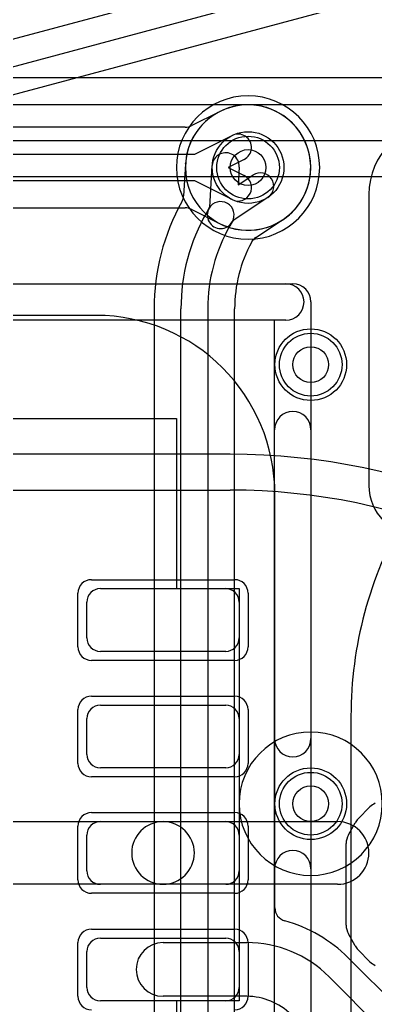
# Model space of a CAD drawing. Extents: x -1.5 to 30.7, y -0.5 to 30.
# Drawn here: x 16.22 to 18.21, y 19.33 to 24.82 of the extents above; entities that cross this region are included whole.
import ezdxf

# ---------------------------------------------------------------- set-up
doc = ezdxf.new("R2010")
doc.units = 0
for name, color, linetype in [('Hole', 1, 'CONTINUOUS'), ('L1', 3, 'CONTINUOUS'), ('L2', 3, 'CONTINUOUS'), ('L3', 3, 'CONTINUOUS'), ('L4', 3, 'CONTINUOUS'), ('MetalMask-A', 176, 'CONTINUOUS'), ('PartsArea-A', 111, 'CONTINUOUS'), ('PartsArea-B', 111, 'CONTINUOUS'), ('PartsSilk-A', 221, 'CONTINUOUS'), ('PartsSilk-B', 221, 'CONTINUOUS'), ('Resist-A', 2, 'CONTINUOUS'), ('Resist-B', 2, 'CONTINUOUS'), ('Silk-A', 140, 'CONTINUOUS'), ('Silk-B', 140, 'CONTINUOUS')]:
    doc.layers.add(name, color=color, linetype=linetype)

msp = doc.modelspace()

# ---------------------------------------------------------------- linework, layer by layer
at = {"layer": 'Hole'}
for centre in [(17.5, 24), (17.85, 22.9), (17.85, 20.45)]:
    msp.add_circle(centre, 0.1, dxfattribs=at)
at = {"layer": 'L1'}
for p, q in [((18.17496, 23.85006), (18.17496, 22.225)), ((16.65004, 23.17504), (10.77504, 23.17504)), ((17.65004, 19.86869), (17.65004, 22.17504)), ((16.675, 21.65), (17.375, 21.65)), ((16.6, 21.375), (16.6, 21.575)), ((17.45, 21.575), (17.45, 21.375)), ((17.375, 21.3), (16.675, 21.3)), ((16.675, 21), (17.375, 21)), ((16.6, 20.725), (16.6, 20.925)), ((17.45, 20.925), (17.45, 20.725)), ((17.375, 20.65), (16.675, 20.65)), ((15.9, 20.35), (17.025, 20.35)), ((16.675, 20.35), (17.375, 20.35)), ((17.025, 20.35), (18, 20.35)), ((16.6, 20.075), (16.6, 20.275)), ((17.45, 20.275), (17.45, 20.075)), ((17.025, 20), (15.9, 20)), ((17.375, 20), (16.675, 20)), ((18, 20), (17.025, 20)), ((16.675, 19.7), (17.375, 19.7)), ((17.025, 19.675), (17.49289, 19.675)), ((16.6, 19.425), (16.6, 19.625)), ((17.45, 19.625), (17.45, 19.425)), ((18.77732, 18.87201), (18.05861, 19.59071)), ((17.95252, 19.48462), (18.90607, 18.53107)), ((17.49289, 19.375), (17.025, 19.375)), ((17.375, 19.35), (16.675, 19.35))]:
    msp.add_line(p, q, dxfattribs=at)
for centre in [(17.5, 24), (17.85, 22.9), (17.85, 20.45)]:
    msp.add_circle(centre, 0.2, dxfattribs=at)
for centre, radius, start, end in [((17.5, 24), 0.35004, 90, -90), ((17.5, 24), 0.35004, -90, 90), ((18.57496, 23.85006), 0.4, 90, 180), ((16.65004, 22.17504), 1, 0, 90), ((18.45, 22.225), 0.27504, 180, -90), ((16.675, 21.575), 0.075, 90, 180), ((17.375, 21.575), 0.075, 0, 90), ((16.675, 21.375), 0.075, 180, -90), ((17.375, 21.375), 0.075, -90, 0), ((16.675, 20.925), 0.075, 90, 180), ((17.375, 20.925), 0.075, 0, 90), ((16.675, 20.725), 0.075, 180, -90), ((17.375, 20.725), 0.075, -90, 0), ((16.675, 20.275), 0.075, 90, 180), ((17.025, 20.175), 0.175, 90, -90), ((17.025, 20.175), 0.175, -90, 90), ((17.375, 20.275), 0.075, 0, 90), ((18, 20.175), 0.175, -90, 90), ((16.675, 20.075), 0.075, 180, -90), ((17.375, 20.075), 0.075, -90, 0), ((17.72504, 19.86869), 0.075, 180, -105.38712), ((17.49287, 19.02499), 0.80006, 44.99899, 74.61424), ((16.675, 19.625), 0.075, 90, 180), ((17.375, 19.625), 0.075, 0, 90), ((17.025, 19.525), 0.15, 90, -90), ((17.4929, 19.025), 0.65, 45, 90.00088), ((16.675, 19.425), 0.075, 180, -90), ((17.375, 19.425), 0.075, -90, 0), ((17.4929, 19.025), 0.35, 45, 90.00164)]:
    msp.add_arc(centre, radius, start, end, dxfattribs=at)
at = {"layer": 'L2'}
for p, q in [((17.34082, 24.31177), (17.1828, 24.23293)), ((17.14932, 24.22504), (12.24115, 24.22504)), ((17.20234, 24.075), (17.41071, 24.17896)), ((14.73058, 24.075), (17.20234, 24.075)), ((17.47767, 24.04474), (17.388, 24)), ((17.388, 24), (17.47767, 23.95526)), ((17.20234, 23.925), (14.73058, 23.925)), ((17.41071, 23.82104), (17.20234, 23.925)), ((12.24115, 23.77496), (17.14931, 23.77496)), ((17.18279, 23.76707), (17.34372, 23.68678)), ((17.4, 22.40004), (10.1, 22.40004)), ((10.1, 22.2), (17.4, 22.2))]:
    msp.add_line(p, q, dxfattribs=at)
for centre in [(17.5, 24), (17.85, 22.9)]:
    msp.add_circle(centre, 0.2, dxfattribs=at)
for centre, radius, start, end in [((17.30734, 24.37888), 0.075, -63.4862, -62.42363), ((17.49862, 23.99929), 0.35007, 116.33888, 116.56578), ((17.31046, 24.38044), 0.075, -64.02948, -63.37687), ((17.31127, 24.38084), 0.075, -64.06699, -63.6331), ((17.50002, 24), 0.35005, -116.34838, 116.36302), ((17.14932, 24.30004), 0.075, -90, -63.4862), ((17.44419, 24.11185), 0.075, -63.4862, 116.51596), ((17.44419, 23.88815), 0.075, -116.5138, 63.48404), ((17.14931, 23.69996), 0.075, 63.4862, 90), ((17.31024, 23.61967), 0.075, 63.16163, 63.4862), ((17.31137, 23.61911), 0.075, 63.65018, 64.1251), ((17.4, 18.7), 3.70004, 43.68559, 90), ((17.4, 18.7), 3.5, 43.6856, 90), ((17.85, 20.45), 0.40004, 90, -90), ((17.85, 20.45), 0.40004, -90, 90)]:
    msp.add_arc(centre, radius, start, end, dxfattribs=at)
at = {"layer": 'L3'}
for centre in [(17.85, 22.9), (17.85, 20.45)]:
    msp.add_circle(centre, 0.2, dxfattribs=at)
for start, end in [(90, -90), (-90, 90)]:
    msp.add_arc((17.5, 24), 0.40004, start, end, dxfattribs=at)
at = {"layer": 'L4'}
for p, q in [((14.10413, 24.15906), (19.05408, 25.48541)), ((19.0929, 25.34052), (14.14295, 24.01417)), ((14.18179, 23.86925), (19.13103, 25.1954)), ((17.1505, 24.01946), (17.13966, 23.84146)), ((17.28621, 23.77971), (17.30037, 24.01216)), ((17.45009, 24.00304), (17.444, 23.903)), ((17.444, 23.903), (17.52758, 23.95829)), ((17.61034, 23.83319), (17.41612, 23.70472)), ((17.26903, 23.74994), (17.28203, 23.77247)), ((17.28204, 23.77248), (17.28621, 23.77971)), ((17.54355, 23.6091), (17.69312, 23.70805)), ((17.41195, 23.69749), (17.39893, 23.67494)), ((17.41612, 23.70472), (17.41194, 23.69748)), ((16.97496, 23.21244), (16.97496, 17.46603)), ((17.125, 17.46603), (17.125, 23.21244)), ((17.275, 23.21244), (17.275, 17.46603)), ((17.42504, 17.46603), (17.42504, 23.21244)), ((18.07496, 20.93924), (18.07496, 17.43731))]:
    msp.add_line(p, q, dxfattribs=at)
for centre in [(17.5, 24), (17.85, 22.9), (17.85, 20.45)]:
    msp.add_circle(centre, 0.2, dxfattribs=at)
for centre, radius, start, end in [((17.5, 24), 0.35004, -56.19871, 176.372), ((17.37523, 24.0076), 0.075, -3.48579, 176.51496), ((17.07567, 24.02402), 0.07497, -3.48719, -3.24215), ((17.5, 24), 0.35004, 176.51627, 176.76061), ((17.07578, 24.02583), 0.07497, -3.48719, -2.9437), ((17.07584, 24.02689), 0.07497, -3.68647, -3.62496), ((17.37539, 24.01043), 0.22504, 177.03512, 177.058), ((17.56896, 23.89574), 0.075, -56.51334, 123.48329), ((17.06483, 23.84602), 0.07497, -29.17041, -3.48719), ((18.20001, 23.21244), 1.22505, 150.83292, 180), ((17.34699, 23.73498), 0.075, 149.99927, -30.0001), ((17.34699, 23.73498), 0.075, -29.99029, 150.00663), ((18.2, 23.21243), 1.075, 149.99934, 179.99947), ((17.56896, 23.89574), 0.22504, -56.51471, -56.0649), ((17.73644, 23.64683), 0.07497, 123.8024, 123.93383), ((18.2, 23.21243), 0.925, 149.99935, 179.99938), ((17.58491, 23.54657), 0.07497, 123.48234, 151.48651), ((18.2, 23.21244), 0.77496, 151.48808, 180), ((20.3, 20.93924), 2.22504, 149.99999, 180)]:
    msp.add_arc(centre, radius, start, end, dxfattribs=at)
at = {"layer": 'MetalMask-A'}
for p, q in [((16.675, 21.65), (17.375, 21.65)), ((16.6, 21.375), (16.6, 21.575)), ((17.45, 21.575), (17.45, 21.375)), ((17.375, 21.3), (16.675, 21.3)), ((16.675, 21), (17.375, 21)), ((16.6, 20.725), (16.6, 20.925)), ((17.45, 20.925), (17.45, 20.725)), ((17.375, 20.65), (16.675, 20.65)), ((16.675, 20.35), (17.375, 20.35)), ((16.6, 20.075), (16.6, 20.275)), ((17.45, 20.275), (17.45, 20.075)), ((17.375, 20), (16.675, 20)), ((16.675, 19.7), (17.375, 19.7)), ((16.6, 19.425), (16.6, 19.625)), ((17.45, 19.625), (17.45, 19.425)), ((17.375, 19.35), (16.675, 19.35))]:
    msp.add_line(p, q, dxfattribs=at)
for centre, start, end in [((16.675, 21.575), 90, 180), ((17.375, 21.575), 0, 90), ((16.675, 21.375), 180, -90), ((17.375, 21.375), -90, 0), ((16.675, 20.925), 90, 180), ((17.375, 20.925), 0, 90), ((16.675, 20.725), 180, -90), ((17.375, 20.725), -90, 0), ((16.675, 20.275), 90, 180), ((17.375, 20.275), 0, 90), ((16.675, 20.075), 180, -90), ((17.375, 20.075), -90, 0), ((16.675, 19.625), 90, 180), ((17.375, 19.625), 0, 90), ((16.675, 19.425), 180, -90), ((17.375, 19.425), -90, 0)]:
    msp.add_arc(centre, 0.075, start, end, dxfattribs=at)
at = {"layer": 'PartsArea-A'}
for p, q in [((25, 24.5), (5, 24.5)), ((-0.25, 23.95), (30.25, 23.95)), ((16.15, 22.6), (17.1, 22.6)), ((17.1, 22.6), (17.1, 21.65)), ((17.1, 21.65), (17.45, 21.65)), ((17.45, 21.65), (17.45, 19.35)), ((17.45, 19.35), (17.1, 19.35)), ((17.1, 19.35), (17.1, 18.4))]:
    msp.add_line(p, q, dxfattribs=at)
at = {"layer": 'PartsArea-B'}
msp.add_line((25, 24.5), (5, 24.5), dxfattribs=at)
at = {"layer": 'PartsSilk-A'}
for p, q in [((-0.55, 24.3516), (30.55, 24.3516)), ((30.4484, 24.1484), (-0.4484, 24.1484)), ((12.25, 23.3516), (17.75, 23.3516)), ((17.8516, 23.25), (17.8516, 17.75)), ((17.6484, 23.1484), (12.25, 23.1484)), ((17.6484, 17.8516), (17.6484, 23.1484))]:
    msp.add_line(p, q, dxfattribs=at)
msp.add_arc((17.75, 23.25), 0.1016, 0, 90, dxfattribs=at)
at = {"layer": 'PartsSilk-B'}
for p, q in [((18.11447, 20.36515), (18.18113, 20.43182)), ((18.06074, 20.27635), (18.09778, 20.34301)), ((18.04815, 19.77222), (18.04815, 20.22778)), ((18.09778, 19.65699), (18.06074, 19.72365)), ((18.18113, 19.56818), (18.11447, 19.63485))]:
    msp.add_line(p, q, dxfattribs=at)
for centre, start, end in [((18.25185, 20.36111), 114.2301, 135.00405), ((18.18519, 20.29444), 135.00405, 150.94094), ((18.14815, 20.22778), 150.94094, 180), ((18.14815, 19.77222), 180, -150.94094), ((18.18519, 19.70556), -150.94094, -135.00405), ((18.25185, 19.63889), -135.00405, -114.2301)]:
    msp.add_arc(centre, 0.1, start, end, dxfattribs=at)
at = {"layer": 'Resist-A'}
for p, q in [((16.625, 21.7), (17.425, 21.7)), ((16.55, 21.325), (16.55, 21.625)), ((17.5, 21.625), (17.5, 21.325)), ((17.425, 21.25), (16.625, 21.25)), ((16.625, 21.05), (17.425, 21.05)), ((16.55, 20.675), (16.55, 20.975)), ((17.5, 20.975), (17.5, 20.675)), ((17.425, 20.6), (16.625, 20.6)), ((16.625, 20.4), (17.425, 20.4)), ((16.55, 20.025), (16.55, 20.325)), ((17.5, 20.325), (17.5, 20.025)), ((17.425, 19.95), (16.625, 19.95)), ((16.625, 19.75), (17.425, 19.75)), ((16.55, 19.375), (16.55, 19.675)), ((17.5, 19.675), (17.5, 19.375))]:
    msp.add_line(p, q, dxfattribs=at)
for centre in [(17.5, 24), (17.85, 22.9), (17.85, 20.45)]:
    msp.add_circle(centre, 0.175, dxfattribs=at)
for centre, start, end in [((16.625, 21.625), 90, 180), ((17.425, 21.625), 0, 90), ((16.625, 21.325), 180, -90), ((17.425, 21.325), -90, 0), ((16.625, 20.975), 90, 180), ((17.425, 20.975), 0, 90), ((16.625, 20.675), 180, -90), ((17.425, 20.675), -90, 0), ((16.625, 20.325), 90, 180), ((17.425, 20.325), 0, 90), ((16.625, 20.025), 180, -90), ((17.425, 20.025), -90, 0), ((16.625, 19.675), 90, 180), ((17.425, 19.675), 0, 90), ((16.625, 19.375), 180, -90), ((17.425, 19.375), -90, 0)]:
    msp.add_arc(centre, 0.075, start, end, dxfattribs=at)
at = {"layer": 'Resist-B'}
for centre in [(17.5, 24), (17.85, 22.9), (17.85, 20.45)]:
    msp.add_circle(centre, 0.175, dxfattribs=at)
at = {"layer": 'Silk-A'}
for p, q in [((16.18165, 23.3516), (17.71098, 23.3516)), ((17.71098, 23.1484), (16.18165, 23.1484)), ((17.6484, 20.81308), (17.6484, 22.53692)), ((17.8516, 22.53692), (17.8516, 20.81308)), ((17.6484, 18.96308), (17.6484, 20.08692)), ((17.8516, 20.08692), (17.8516, 18.96308))]:
    msp.add_line(p, q, dxfattribs=at)
for centre, start, end in [((17.71098, 23.25), -90, 90), ((17.75, 22.53692), 0, 180), ((17.75, 20.81308), 180, 0), ((17.75, 20.08692), 0, 180)]:
    msp.add_arc(centre, 0.1016, start, end, dxfattribs=at)
at = {"layer": 'Silk-B'}
for p, q in [((18.11447, 20.36515), (18.18113, 20.43182)), ((18.06074, 20.27635), (18.09778, 20.34301)), ((18.04815, 19.77222), (18.04815, 20.22778)), ((18.09778, 19.65699), (18.06074, 19.72365)), ((18.18113, 19.56818), (18.11447, 19.63485))]:
    msp.add_line(p, q, dxfattribs=at)
for centre, start, end in [((18.25185, 20.36111), 114.2301, 135.00405), ((18.18519, 20.29444), 135.00405, 150.94094), ((18.14815, 20.22778), 150.94094, 180), ((18.14815, 19.77222), 180, -150.94094), ((18.18519, 19.70556), -150.94094, -135.00405), ((18.25185, 19.63889), -135.00405, -114.2301)]:
    msp.add_arc(centre, 0.1, start, end, dxfattribs=at)

doc.saveas('drawing.dxf')
